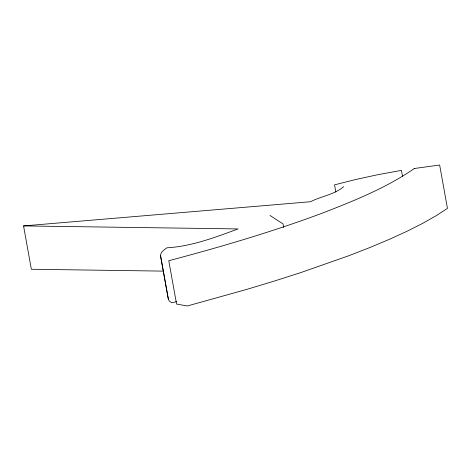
<?xml version="1.0" encoding="UTF-8"?>
<svg xmlns="http://www.w3.org/2000/svg" width="471" height="471" viewBox="0 0 471 471"><rect width="100%" height="100%" fill="white"/><g stroke="black" fill="none" stroke-linecap="round" stroke-linejoin="round"><path stroke-width="0.71" d="M176.631 301.634L171.88 302.782L169.536 301.24L168.424 299.585L160.629 256.242C159.946 252.291 164.214 249.818 166.917 247.805C191.662 246.398 215.088 237.378 238.102 228.93L23.55 225.921L31.351 269.259L163.608 271.119M343.612 186.663C334.54 194.635 321.034 196.219 310.524 201.735L23.55 225.921M269.954 215.441L283.042 223.908L283.689 227.522M402.493 176.219L401.451 170.437L401.062 170.443L377.153 174.835L355.11 179.645L334.551 184.856L335.852 192.08M160.476 255.341L168.424 299.585M414.362 168.494C386.049 188.112 353.762 200.923 321.828 213.328C271.743 231.968 220.416 247.057 168.777 260.722L176.572 304.066L187.323 305.973L246.751 289.4L274.528 280.999L300.851 272.568L348.734 255.759L370.088 247.446L389.599 239.244L407.191 231.179L422.781 223.295L436.317 215.618L447.45 208.365L439.649 165.027L414.362 168.494"/></g></svg>
